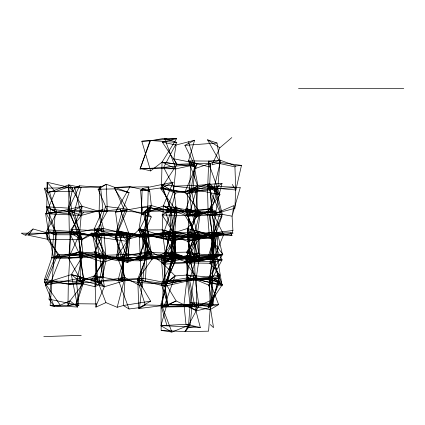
<?xml version="1.0" encoding="UTF-8"?>
<svg xmlns="http://www.w3.org/2000/svg" width="425" height="425" viewBox="0 0 425 425"><rect width="100%" height="100%" fill="white"/><g stroke="black" fill="none" stroke-linecap="round" stroke-linejoin="round"><path stroke-width="0.64" d="M49.47 191.771L73.318 191.149L74.827 187.908L100.528 186.586L102.882 209.567L94.207 229.032L99.981 258.395L104.38 286.742L96.847 303.96L76.713 303.737L67.973 305.612L68.303 284.293L69.828 255.383L70.024 234.988L82.025 206.221L73.318 191.149L68.616 186.947L55.255 191.622L49.47 191.771L55.271 212.479L51.813 257.842L44.588 279.236L44.62 282.593L60.26 305.203L69.966 300.879L83.029 283.9L95.173 286.753L101.208 282.981L106.696 257.162L96.305 235.742L77.43 232.884L69.317 232.162L45.762 232.486L33.054 228.99L25.197 235.142L21.25 233.182L56.297 233.314L80.219 232.948L92.714 235.455L96.305 235.742L127.479 233.713L148.383 235.429L173.166 241.055L195.325 234.759L212.187 232.48L223.619 234.717L213.791 258.575L208.585 331.187L185.082 331.596L161.165 330.411L161.022 304.077L167.386 281.297L172.035 254.219L174.516 235.572L176.433 211.044L175.243 206.81L196.456 217.063L207.373 211.586L212.181 211.56L223.619 234.717L193.832 236.188L174.516 235.572L139.421 237.076L126.682 233.575L92.714 235.455L96.544 254.58L95.173 286.753L96.9 281.605L94.775 251.967L102.409 235.03L98.802 211.278L82.025 206.221L55.271 212.479L45.629 213.706L48.099 229.867L53.375 257.364L51.813 257.842C76.601 259.468 101.729 254.017 126.098 260.615L140.319 260.812L175.812 253.512L190.342 259.048L194.666 261.194L213.791 258.575L222.041 259.903L208.829 285.175L212.808 304.157L190.273 302.621L188.36 327.696L185.082 331.596L198.948 305.665L195.202 280.075L193.832 236.188L199.962 212.288L184.917 191.951L160.916 188.902L161.558 184.609L162.037 162.127L176.582 138.683L164.56 138.284L150.423 140.776L141.822 141.238L150.609 170.924L162.037 162.127L195.149 166.504L197.343 163.513L210.795 163.678L209.748 183.478L212.181 211.56L199.962 212.288L171.578 210.752L145.111 211.491L148.383 235.429L137.498 258.846L126.098 260.615L116.179 257.773L103.62 262.267L91.359 280.022L71.31 274.577L51.877 280.75L44.62 282.593L54.942 257.672L56.297 233.314L46.787 206.794L47.143 182.245L72.76 188.217L68.452 208.117L68.956 214.009L69.317 232.162L79.592 254.384L81.807 257.624L71.31 274.577L77.727 307.031L50.129 305.432L55.999 231.954L80.219 232.948L71.83 211.438L68.616 186.947L72.76 188.217L68.696 184.854L48.02 192.87L44.418 188.195L81.101 187.483L74.216 212.155L81.43 239.647L83.008 253.959L76.5 281.27L78.838 305.384L49.002 299.147L51.282 281.074L60.717 257.056L47.361 239.243L45.762 232.486L57.093 212.527L48.02 192.87L47.143 182.245L55.255 191.622L46.203 213.339L56.297 233.314L53.518 234.749L48.099 229.867L79.698 231.997L94.207 229.032L103.541 228.528L129.359 234.759L142.949 235.105L172.088 239.078L194.018 236.837L212.686 238.393L215.48 234.69L221.898 216.389L214.083 188.036L220.203 162.509L217.016 143.007L207.538 139.825L220.203 162.509L241.469 165.41L235.875 189.98L214.083 188.036L217.68 189.391L209.987 215.008L212.686 238.393L211.958 261.375L209.286 280.58L210.263 306.643L213.509 327.654L210.285 324.567M71.83 211.438L68.452 208.117L46.787 206.794L46.203 213.339L71.83 211.438L82.025 206.221L79.698 231.997L82.174 239.541L80.038 251.696L80.314 280.808L84.012 280.819L104.38 286.742L122.889 281.191L123.856 259.181L129.285 238.728L129.359 234.759L120.206 209.413L99.137 211.347L67.952 210.348L79.581 185.789L99.721 187.452L106.324 184.28L129.099 192.621L122.172 211.347L116.439 231.253L116.232 235.896L121.539 258.862L124.982 280.335L123.346 305.506L129.057 308.98L139.49 307.642L145.212 304.953L168.151 305.527L164.863 286.179L165.187 252.546L162.185 229.877L163.317 205.944L173.081 182.197L142.178 188.61L140.611 190.735L141.886 207.304L141.312 214.816L138.858 230.015L152.113 259.085L137.796 279.618L138.778 308.545L168.231 304.89L176.157 300.948L196.467 310.803L208.25 308.035L213.175 304.661L211.724 277.36L216.378 257.364L214.572 235.105L209.583 186.145L196.658 189.614L175.355 193.04L162.308 187.712L140.611 190.735M151.252 216.968L127.415 209.227L114.75 188.854L114.623 187.452L148.282 186.734L147.055 234.68L143.044 278.269L139.49 307.642L150.62 301.166L137.668 279.209L146.875 256.169L143.932 233.877L151.252 216.968L147.448 212.877L124.791 211.193L115.536 212.048L118.007 230.796L125.412 253.337L120.902 278.97L118.224 279.703L129.057 308.98M165.298 282.598L143.044 278.269L137.668 279.209L124.982 280.335L118.224 279.703L123.808 258.373L115.265 237.942L118.007 230.796L142.014 236.55L151.321 205.493L149.738 191.239L142.178 188.61L141.312 214.816L163.317 205.944L176.837 213.419L172.492 232.539L175.759 254.756L174.834 262.464L165.298 282.598L161.362 283.953L138.353 282.476L137.796 279.618L164.863 286.179L196.111 279.023L222.084 285.781L217.186 256.636L217.616 232.9L194.762 233.001L163.912 232.209L149.127 235.886L138.858 230.015L142.014 236.55L145.504 257.879L138.353 282.476L145.212 304.953L138.778 308.545M241.469 165.41L235.923 165.962L234.929 166.876L235.663 187.234L234.972 208.271L209.987 215.008L186.076 208.633L194.39 237.394L196.775 260.153L184.827 261.582L171.291 256.392L118.782 260.828L95.768 256.349L68.951 255.34L71.076 229.415L83.603 212.176L107.302 211.151L122.172 211.347L127.415 209.227L116.232 235.896L115.265 237.942L104.162 233.957L97.341 234.526L96.438 230.743L107.302 211.151L106.324 184.28L98.111 189.29L105.581 206.353L107.302 211.151L99.137 211.347L99.721 187.452L100.528 186.586M235.923 165.962L220.054 160.129L208.702 161.075L207.751 186.023L220.182 212.394L212.574 238.074L209.971 263.256L219.831 275.039L209.286 280.58L213.153 258.087L215.48 234.69L194.39 237.394L144.479 235.376L116.439 231.253L96.438 230.743L71.076 229.415L82.174 239.541L103.541 228.528L105.857 255.919L94.78 275.767L97.824 281.44L99.2 281.217L104.566 256.392L97.341 234.526L105.581 206.353L127.415 209.227L124.791 211.193L115.265 237.942L175.929 231.923L174.834 262.464C189.268 263.617 203.447 260.812 217.186 256.636L186.655 252.137L165.187 252.546L152.113 259.085L125.412 253.337L123.808 258.373L121.539 258.862L104.566 256.392L95.768 256.349L96.438 230.743L103.541 228.528L99.137 211.347L102.882 209.567L81.377 215.401L45.629 213.706M150.609 170.924L140.308 168.316L175.838 168.852L190.793 165.649L195.149 166.504L192.934 188.45L185.465 210.843L195.325 234.759L186.437 257.46L188.004 277.817L192.238 304.295L190.113 324.753L171.891 332.084L162.403 307.036L163.333 281.711L161.357 258.713L173.166 241.055L174.718 239.562L198.836 239.217L218.158 235.917L222.482 254.649L208.611 278.099L218.609 304.619L209.939 309.708L183.988 304.374L166.701 304.98L161.447 307.009L167.067 325.842L200.329 327.521L194.841 306.622L189.545 279.815L195.596 260.121L187.717 241.342L188.695 215.852L197.843 185.348L193.784 164.225L163.673 167.397L140.059 169.033L150.423 140.776L150.041 140.457L140.059 169.033M222.084 285.781L219.831 281.663L211.724 277.36L186.915 275.039L175.116 275.921L162.323 262.799L169.979 235.742L171.126 209.498L175.355 193.04M53.518 234.749L144.001 234.951L147.9 234.17L151.683 254.702L163.816 264.153L171.291 256.392L172.088 239.078L169.251 234.239L147.9 234.17L142.949 235.105L150.949 257.943L122.464 257.72L105.857 255.919L80.038 251.696L68.951 255.34M171.291 256.392L174.431 253.98L175.259 236.374L172.088 239.078M126.098 260.615L127.479 233.713L126.682 233.575L128.903 260.637L127.41 262.496L94.775 251.967L51.813 257.842M208.25 308.035L219.831 281.663L196.525 277.977L165.872 283.82L145.371 281.153L146.662 257.369L149.127 235.886L141.886 207.304L171.365 210.083L187.908 216.144L222.36 214.397L232.071 216.187L232.911 230.499L231.274 235.067L231.97 235.62L215.146 234.6L192.631 235.216L172.492 232.539L162.185 229.877L138.858 230.015M200.329 327.521L185.964 324.264L183.988 304.374L192.238 304.295L208.022 306.457L222.206 284.739L210.763 254.336L212.187 232.48L208.038 209.026L207.501 188.089L209.748 183.478L219.916 194.767L207.373 211.586L209.227 234.26L222.041 259.903L209.971 263.256L186.187 262.868L163.816 264.153L169.251 234.239L187.271 228.544L209.227 234.26L223.619 234.717M219.831 281.663L212.298 256.009L213.913 232.794L222.36 214.397L215.884 188.727L209.583 186.145M210.263 306.643L212.473 303.785L219.831 275.039L197.179 278.773L186.187 262.868L189.853 237.915L195.798 211.857L197.71 186.256L188.519 160.9L194.597 140.25L176.077 145.01L162.361 142.136L176.975 164.326L197.343 163.513L184.917 191.951L209.748 183.478M175.243 206.81L173.129 233.091L175.812 253.512L151.396 252.514L140.319 260.812L137.498 258.846L161.357 258.713L186.437 257.46L187.218 258.767L195.596 260.121L214.014 257.688L222.482 254.649L187.218 258.767L163.843 259.346L150.482 251.308L116.179 257.773L126.863 241.326L127.479 233.713M193.784 164.225L190.793 165.649L189.396 191.962L191.702 211.661L198.836 239.217L187.717 241.342L168.629 234.552L145.462 234.542L91.407 233.128L81.43 239.647L47.361 239.243L50.373 209.084L44.418 188.195M140.319 260.812L139.421 237.076L144.001 234.951L151.396 252.514L127.41 262.496L130.14 234.802L126.682 233.575M221.999 183.318L215.783 188.041L189.396 191.962L173.496 191.425L173.389 186.171L197.843 185.348L221.999 183.318C214.019 214.322 208.941 247.504 218.748 278.72L189.545 279.815L165.134 283.868L163.843 259.346L174.718 239.562L165.835 212.776L173.496 191.425L175.838 168.852L164.56 138.284L176.795 142.402L163.673 167.397L173.389 186.171L176.232 208.691L168.629 234.552L176.874 256.758L166.669 281.1L165.134 283.868L166.701 304.98L160.974 325.741L171.891 332.084L161.165 330.411M97.341 234.526L116.232 235.896L143.932 233.877L173.719 240.805L198.921 231.46L209.637 236.906L233.107 233.097L230.754 232.778L217.643 233.049L196.361 236.422L192.631 235.216L199.086 261.386L175.759 254.756L161.362 283.953L164.863 286.179L174.138 256.371L163.912 232.209L171.365 210.083L163.317 205.944L200.34 211.932L196.759 239.004L186.655 252.137L196.111 279.023L199.468 256.317L194.762 233.001L187.908 216.144L187.462 193.38L196.658 189.614L197.413 213.477L187.893 237.262L190.623 257.848L186.915 275.039L190.203 306.77L196.467 310.803L196.525 277.977L186.915 275.039M212.473 303.785L212.808 304.157L210.582 300.581L198.948 305.665L190.273 302.621L193.821 278.853L190.342 259.048L187.271 228.544L196.456 217.063L191.33 188.758L194.905 163.242L188.493 141.817M176.433 211.044L160.916 188.902L176.975 164.326L173.852 158.817L176.077 145.01M231.274 235.067L217.616 232.9L215.146 234.6L207.48 259.144L212.032 255.42L217.643 233.049L209.637 236.906L222.827 254.336L199.713 258.899L169.336 257.853L146.875 256.169L140.208 258.783L174.431 253.98L196.775 260.153L199.713 258.899L198.921 231.46L196.361 236.422L175.929 231.923L142.014 236.55L147.055 234.68L143.932 233.877L144.479 235.376L140.208 258.783L141.881 286.583L124.918 277.573L97.824 281.44L95.768 256.349L105.857 255.919L99.981 258.395L79.539 252.206L53.375 257.364M92.714 235.455L102.409 235.03L94.207 229.032L129.285 238.728L130.14 234.802M210.795 163.678L210.051 167.03L219.916 194.767L191.33 188.758L184.917 191.951L192.934 188.45L215.783 188.041L210.12 208.941L218.158 235.917L213.238 234.148L187.717 241.342M150.949 257.943L151.683 254.702L151.396 252.514M123.808 258.373L144.952 256.833L174.834 262.464L169.336 257.853L175.929 231.923M97.824 281.44L105.942 302.616L117.167 307.275L124.918 277.573L118.782 260.828L116.439 231.253L129.359 234.759L122.464 257.72L122.049 280.962L122.889 281.191M209.939 309.708L218.748 278.72L208.611 278.099L186.83 280.192L183.988 304.374L218.609 304.619L208.022 306.457L210.582 300.581M105.942 302.616L95.917 307.126L96.847 303.96M116.179 257.773L121.858 234.026L126.863 241.326L139.867 228.778L150.875 207.512L165.835 212.776L191.702 211.661L210.12 208.941L215.879 211.071L188.695 215.852L176.232 208.691L145.148 210.742L145.462 234.542L148.538 253.661L176.874 256.758L195.596 260.121M76.713 303.737L84.012 280.819L79.539 252.206L79.698 231.997L70.024 234.988L80.219 232.948L68.483 258.278L83.029 283.9L68.303 284.293L44.588 279.236M173.719 240.805L175.259 236.374M213.175 304.661L190.203 306.77L164.162 306.303L175.116 275.921L168.204 281.265L175.918 236.358L162.132 214.981L171.126 209.498L197.413 213.477L212.511 214.774L222.36 214.397M209.971 263.256L211.958 261.375L213.153 258.087L222.827 254.336L212.032 255.42L186.363 262.597L196.361 236.422M222.041 259.903L190.342 259.048L186.187 262.868L184.827 261.582L194.018 236.837L189.853 237.915L169.251 234.239M78.838 305.384L76.048 304.629L54.363 306.638L45.363 285.053L57.683 254.644L45.762 232.486L55.999 231.954L25.197 235.142M67.973 305.612L69.966 300.879L77.727 307.031L76.048 304.629L83.215 277.557L79.592 254.384L57.683 254.644L54.071 257.794L81.807 257.624L77.43 232.884L68.452 208.117M231.811 137.583L219.874 147.751L212.059 164.82L220.203 162.509M197.179 278.773L193.821 278.853L208.829 285.175L212.319 277.78L222.206 284.739L188.004 277.817L163.333 281.711L165.134 283.868M147.448 212.877L151.321 205.493L176.837 213.419M148.282 186.734L149.738 191.239L129.986 186.687L115.536 212.048L151.321 205.493L141.312 214.816M188.695 215.852L191.702 211.661L185.465 210.843L171.578 210.752L165.835 212.776L176.232 208.691M185.082 331.596L190.113 324.753L185.964 324.264L160.974 325.741L167.067 325.842M33.054 228.99L28.422 235.259L47.361 239.243M194.39 237.394L198.921 231.46M168.629 234.552L174.718 239.562L139.867 228.778L150.482 251.308L148.538 253.661L102.972 255.372L83.008 253.959L79.592 254.384L103.62 262.267L106.696 257.162L96.544 254.58L68.483 258.278M80.038 251.696L79.539 252.206L69.828 255.383M208.829 285.175L219.831 275.039M163.816 264.153L175.812 253.512M175.116 275.921L165.872 283.82L176.157 300.948L164.162 306.303M197.843 185.348L189.396 191.962L192.934 188.45L161.558 184.609L171.578 210.752L173.166 241.055L174.516 235.572L173.129 233.091L144.001 234.951M169.336 257.853L174.431 253.98M145.111 211.491L150.875 207.512L145.148 210.742M76.5 281.27L83.215 277.557L45.363 285.053L51.282 281.074L76.5 281.27L103.408 276.68L102.972 255.372L91.407 233.128L101.022 237.506L126.863 241.326M45.363 285.053L51.877 280.75M215.146 234.6L217.643 233.049M162.132 214.981L185.109 215.459L198.523 238.877L198.661 252.917L190.623 257.848L162.323 262.799L174.138 256.371L212.298 256.009L217.186 256.636M137.498 258.846L150.482 251.308M191.33 188.758L197.71 186.256L207.751 186.023L217.68 189.391L220.054 160.129L196.127 168.188L184.896 145.355L194.597 140.25M171.126 209.498L171.365 210.083L162.308 187.712L173.081 182.197M162.403 307.036L192.238 304.295L198.948 305.665L161.022 304.077L162.403 307.036L166.701 304.98M79.581 185.789L74.827 187.908L81.377 215.401L67.952 210.348L82.174 239.541M212.511 214.774L233.925 205.567L232.071 216.187L240.316 187.345L215.884 188.727L187.462 193.38L162.308 187.712M98.802 211.278L102.882 209.567M162.323 262.799L171.822 259.038L198.661 252.917M209.637 236.906L215.48 234.69M68.956 214.009L74.216 212.155L50.373 209.084L57.093 212.527L68.956 214.009L68.696 184.854L81.101 187.483M80.314 280.808L94.78 275.767L122.049 280.962L124.918 277.573L124.982 280.335L99.2 281.217M200.34 211.932L187.908 216.144L197.413 213.477L185.109 215.459M217.616 232.9L196.759 239.004L162.185 229.877C170.446 240.603 187.133 235.322 198.523 238.877L187.893 237.262L169.979 235.742M117.167 307.275L123.346 305.506L150.62 301.166M103.408 276.68L91.359 280.022L101.208 282.981L71.31 274.577L83.029 283.9L44.62 282.593M186.363 262.597L199.713 258.899M129.285 238.728L147.9 234.17M162.361 142.136L176.582 138.683L141.822 141.238M84.012 280.819L68.303 284.293L96.9 281.605L104.38 286.742L94.78 275.767L95.917 307.126M176.874 256.758L163.843 259.346L161.357 258.713L172.035 254.219L194.666 261.194L186.437 257.46L210.763 254.336L222.482 254.649M188.36 327.696L195.144 326.358M139.421 237.076L148.383 235.429L139.867 228.778L145.462 234.542M151.683 254.702L123.856 259.181L99.981 258.395L94.775 251.967L96.544 254.58L128.903 260.637M54.071 257.794L54.942 257.672M83.008 253.959L60.717 257.056L57.683 254.644M212.319 277.78L195.202 280.075L163.333 281.711M196.775 260.153L213.153 258.087M232.911 230.499L213.913 232.794L214.572 235.105L187.893 237.262L194.762 233.001L196.759 239.004L192.631 235.216M46.203 213.339L55.271 212.479M210.12 208.941L185.465 210.843L199.962 212.288L196.456 217.063L195.798 211.857L186.076 208.633M184.896 145.355L217.016 143.007M118.224 279.703L143.044 278.269L138.353 282.476L120.902 278.97M189.545 279.815L166.669 281.1L161.447 307.009L194.841 306.622M129.986 186.687L114.623 187.452L124.791 211.193M43.796 336.589L81.228 335.341M98.111 189.29L114.75 188.854L129.099 192.621M60.26 305.203L50.129 305.432L54.363 306.638L49.002 299.147M184.827 261.582L211.958 261.375M298.509 88.411L403.75 88.411M212.686 238.393L212.574 238.074L189.853 237.915L187.271 228.544L193.832 236.188L195.325 234.759L198.836 239.217L187.218 258.767L186.83 280.192L188.004 277.817L195.202 280.075L193.821 278.853M196.127 168.188L188.519 160.9L208.702 161.075L234.929 166.876M195.798 211.857L220.182 212.394L207.373 211.586M235.663 187.234L207.751 186.023L219.916 194.767M150.041 140.457L176.795 142.402M197.343 163.513L173.852 158.817M209.987 215.008L221.898 216.389M67.952 210.348L83.603 212.176M163.673 167.397L175.838 168.852L162.037 162.127L176.975 164.326M102.972 255.372L103.62 262.267L101.022 237.506L69.317 232.162L81.43 239.647M142.949 235.105L144.479 235.376M137.796 279.618L145.371 281.153M152.113 259.085L146.662 257.369L174.138 256.371L165.187 252.546L175.759 254.756L145.504 257.879L144.952 256.833L146.875 256.169L121.539 258.862L118.782 260.828L122.464 257.72L127.41 262.496M212.298 256.009L216.378 257.364L190.623 257.848L199.468 256.317L186.655 252.137L199.086 261.386M188.519 160.9L194.905 163.242L210.051 167.03L208.702 161.075M96.305 235.742L101.022 237.506M208.611 278.099L222.206 284.739M46.787 206.794L57.093 212.527M161.558 184.609L173.496 191.425M212.187 232.48L218.158 235.917M208.038 209.026L212.181 211.56M207.538 139.825L219.874 147.751M120.206 209.413L122.172 211.347M209.227 234.26L212.574 238.074M210.763 254.336L213.791 258.575M232.257 184.439L235.875 189.98M137.668 279.209L141.881 286.583M230.754 232.778L231.97 235.62M161.362 283.953L168.151 305.527"/></g></svg>
